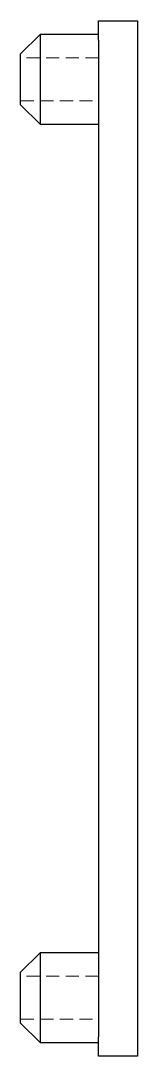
# Model space of a CAD drawing. Header units: millimetres. Extents: x 61 to 229, y 6 to 164.
# Drawn here: x 217.3 to 228.7, y 7 to 107 of the extents above.
import ezdxf

# ---------------------------------------------------------------- set-up
doc = ezdxf.new("R2010")
doc.units = ezdxf.units.MM
doc.linetypes.add('HIDDEN', pattern=[1.905, 1.27, -0.635])

msp = doc.modelspace()

# ---------------------------------------------------------------- linework, layer by layer
at = {"color": 7, "linetype": 'Continuous', "lineweight": 25}
for p, q in [((224.89, 107), (228.66, 107)), ((224.89, 105.11), (224.89, 107)), ((228.66, 107), (228.66, 105.11)), ((219.23, 105.68), (217.34, 103.79)), ((224.89, 105.68), (219.23, 105.68)), ((219.23, 105.68), (219.23, 101.34)), ((224.89, 105.11), (224.89, 8.89)), ((228.66, 105.11), (228.66, 8.89)), ((217.34, 101.34), (217.34, 103.79)), ((217.34, 98.89), (217.34, 101.34)), ((219.23, 101.34), (219.23, 97)), ((217.34, 98.89), (219.23, 97)), ((219.23, 97), (224.89, 97)), ((219.23, 17), (217.34, 15.11)), ((224.89, 17), (219.23, 17)), ((219.23, 17), (219.23, 12.66)), ((217.34, 12.66), (217.34, 15.11)), ((217.34, 10.21), (217.34, 12.66)), ((219.23, 12.66), (219.23, 8.32)), ((217.34, 10.21), (219.23, 8.32)), ((219.23, 8.32), (224.89, 8.32)), ((224.89, 7), (224.89, 8.89)), ((228.66, 8.89), (228.66, 7)), ((228.66, 7), (224.89, 7))]:
    msp.add_line(p, q, dxfattribs=at)
at = {"color": 7, "linetype": 'HIDDEN', "lineweight": 18}
for p, q in [((224.89, 103.42), (217.34, 103.42)), ((217.34, 99.26), (224.89, 99.26)), ((224.89, 14.74), (217.34, 14.74)), ((217.34, 10.58), (224.89, 10.58))]:
    msp.add_line(p, q, dxfattribs=at)

doc.saveas('drawing.dxf')
